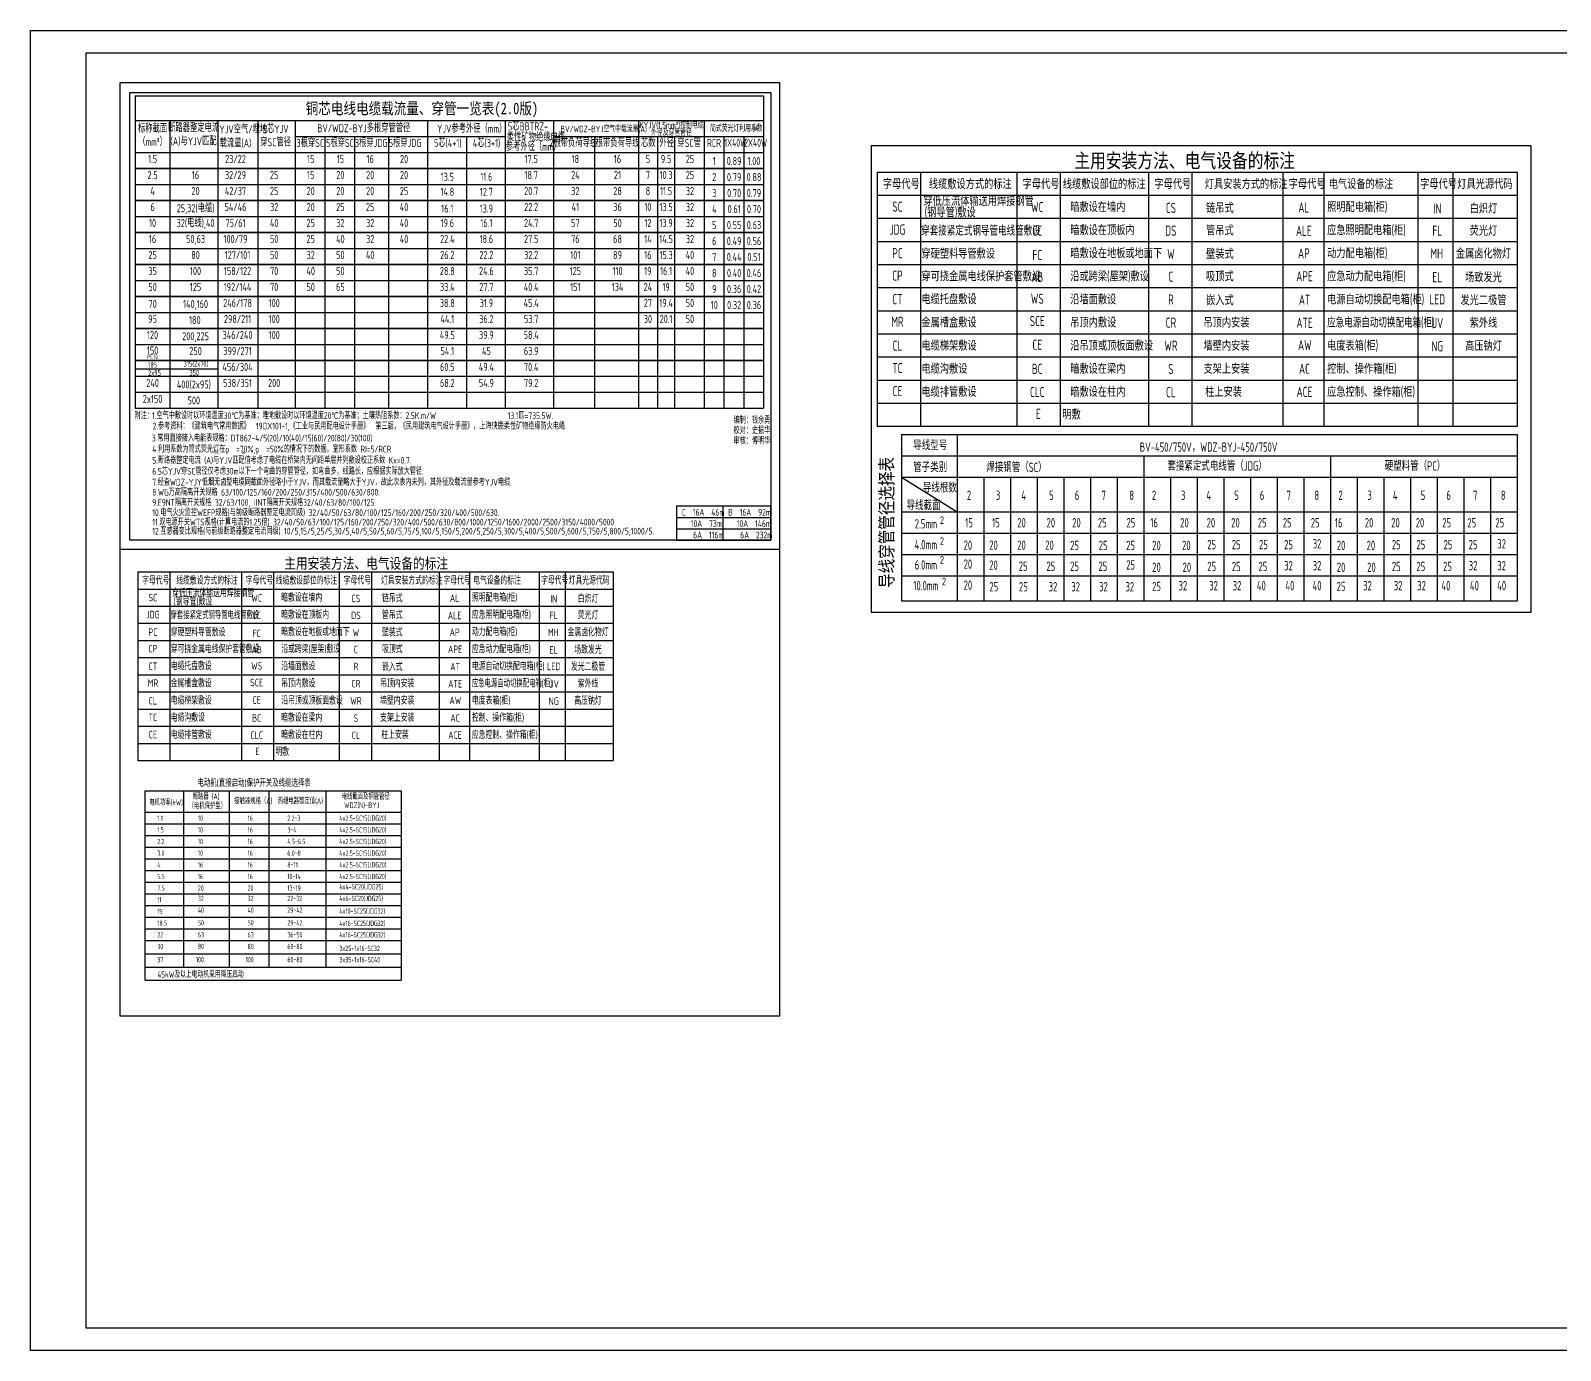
# Model space of a CAD drawing. Header units: millimetres. Extents: x -84100 to 597295, y 0 to 572785.
# Drawn here: x 323973 to 392801, y 157319 to 216719 of the extents above; entities that cross this region are included whole.
import ezdxf
from ezdxf.enums import TextEntityAlignment as Align

# ---------------------------------------------------------------- set-up
doc = ezdxf.new("R2010")
doc.units = ezdxf.units.MM
doc.header["$LTSCALE"] = 1000
doc.layers.add('1', color=7, linetype='Continuous', plot=False)
doc.layers.add('D-定位', color=4, linetype='Continuous', plot=False)
for name, color, linetype in [('DIM-照明', 3, 'Continuous'), ('E_EL_TEXT', 4, 'Continuous'), ('FAS_报警布线_E', 1, 'Continuous'), ('SYS_框图及表格_E', 7, 'Continuous'), ('SYS_说明_E', 7, 'Continuous'), ('TEXT_通用文字_A', 7, 'Continuous')]:
    doc.layers.add(name, color=color, linetype=linetype)
doc.styles.add('ICDA-STYLE1', font='TSSDENG.shx', dxfattribs={"width": 0.7, "bigfont": 'TSSDCHN.shx'})
doc.styles.add('ICDA-STYLE2', font='simhei.ttf', dxfattribs={"width": 0.8})

# ---------------------------------------------------------------- blocks, each defined once
blk = doc.blocks.new('sdrgtfhsdrfghe')
at = {"layer": 'D-定位'}
for points in [[(0, 0), (84100, 0), (84100, -59400), (0, -59400)], [(75100, -58400), (2500, -58400), (2500, -1000), (75100, -1000)]]:
    blk.add_lwpolyline(points, close=True, dxfattribs=at)
blk = doc.blocks.new('DFGHDTYJRTYK')
at = {"layer": 'E_EL_TEXT', "color": 7}
for p, q in [((0, -8519), (0, 0)), ((1729, 0), (1729, -7925)), ((3785, 0), (3785, -7925)), ((5574, 0), (5574, -7925)), ((8131, 0), (8131, -7925)), ((11516, 0), (11516, -8519)), ((0, -1484), (11516, -1484)), ((0, -2009), (11516, -2009)), ((0, -2534), (11516, -2534)), ((0, -3059), (11516, -3059)), ((0, -3585), (11516, -3585)), ((0, -4110), (11516, -4110)), ((0, -4635), (11516, -4635)), ((0, -5160), (11516, -5160)), ((0, -5685), (11516, -5685)), ((0, -6210), (11516, -6210)), ((0, -6735), (11516, -6735)), ((0, -7330), (11516, -7330)), ((0, -7925), (11516, -7925)), ((0, -8519), (11516, -8519))]:
    blk.add_line(p, q, dxfattribs=at)
at = {"layer": 'SYS_说明_E', "color": 0}
for p, q in [((0, 0), (11516, 0)), ((0, -959), (11516, -959))]:
    blk.add_line(p, q, dxfattribs=at)
at = {"layer": 'DIM-照明', "style": 'ICDA-STYLE1', "width": 0.7}
blk.add_text('电动机(直接启动)保护开关及线缆选择表', height=316.8, dxfattribs=at).set_placement((2360, 196))
at = {"layer": 'SYS_说明_E', "color": 0, "style": 'ICDA-STYLE1', "width": 0.7}
for s, height, p in [('电机功率(kW)', 264, (190, -645)), (' （电机保护型）', 264, (1825, -803)), ('断路器 (A)', 264, (2140, -382)), ('接触器规格（A)', 264, (4013, -583)), ('热继电器整定值(A)', 264, (5972, -581)), (' 电线截面及钢管管径', 264, (8708, -382)), ('WDZ(N)-BYJ', 264, (8961, -773)), ('1.1', 237.6, (550, -1341)), ('10', 237.6, (2377, -1341)), ('16', 237.6, (4614, -1341)), ('2.2~3 ', 237.6, (6403, -1341)), ('4x2.5-SC15(JDG20)', 237.6, (8743, -1341)), ('1.5', 237.6, (550, -1866)), ('10', 237.6, (2377, -1866)), ('16', 237.6, (4614, -1866)), ('3~4', 237.6, (6403, -1866)), ('4x2.5-SC15(JDG20)', 237.6, (8743, -1866)), ('2.2 ', 237.6, (550, -2391)), ('3.0', 237.6, (550, -2916)), ('10', 237.6, (2377, -2391)), ('10', 237.6, (2377, -2916)), ('16', 237.6, (4614, -2391)), ('16', 237.6, (4614, -2916)), ('4.5~6.5', 237.6, (6403, -2391)), ('6.0~8', 237.6, (6403, -2916)), ('4x2.5-SC15(JDG20)', 237.6, (8743, -2391)), ('4x2.5-SC15(JDG20)', 237.6, (8743, -2916)), ('4', 238, (550, -3441)), ('16', 237.6, (2377, -3441)), ('16', 237.6, (4614, -3441)), ('8~11', 237.6, (6403, -3441)), ('4x2.5-SC15(JDG20)', 237.6, (8743, -3441)), ('5.5', 237.6, (550, -3967)), ('16', 237.6, (2377, -3967)), ('16', 237.6, (4614, -3967)), ('10~14', 237.6, (6403, -3967)), ('4x2.5-SC15(JDG20)', 237.6, (8743, -3967)), ('11', 237.6, (550, -5017)), ('7.5', 237.6, (550, -4492)), ('20', 237.6, (2377, -4488)), ('32', 237.6, (2377, -4955)), ('20', 237.6, (4614, -4488)), ('32', 237.6, (4614, -4955)), ('13~19', 237.6, (6403, -4488)), ('22~32', 237.6, (6403, -4955)), ('4x4-SC20(JDG25)', 237.6, (8743, -4430)), ('4x6-SC20(JDG25)', 237.6, (8743, -4955)), ('15', 237.6, (550, -5542)), ('40', 237.6, (2377, -5480)), ('40', 237.6, (4614, -5480)), ('29~42', 237.6, (6403, -5480)), ('4x10-SC25(JDG32)', 237.6, (8743, -5526)), ('18.5', 237.6, (550, -6067)), ('50', 237.6, (2377, -6052)), ('50', 237.6, (4614, -6052)), ('29~42', 237.6, (6403, -6052)), ('4x16-SC25(JDG32)', 237.6, (8743, -6074)), ('22', 237.6, (550, -6592)), ('30', 237.6, (550, -7118)), ('63', 237.6, (2377, -6590)), ('80', 237.6, (2377, -7115)), ('63', 237.6, (4614, -6590)), ('80', 237.6, (4614, -7115)), ('36~50', 237.6, (6403, -6590)), ('60~80', 237.6, (6403, -7115)), ('4x16-SC25(JDG32)', 237.6, (8743, -6590)), ('37', 237.6, (550, -7712)), ('100', 237.6, (2292, -7710)), ('100', 237.6, (4530, -7710)), ('60~80', 237.6, (6403, -7710)), ('3x25+1x16-SC32 ', 237.6, (8743, -7201)), ('3x35+1x16-SC40', 237.6, (8743, -7710)), ('45kW及以上电动机采用降压启动', 285.12, (558, -8398))]:
    blk.add_text(s, height=height, dxfattribs=at).set_placement(p)

msp = doc.modelspace()

# ---------------------------------------------------------------- linework, layer by layer
for p, q in [((328675.5, 213778.3), (356948.2, 213778.3)), ((328675.5, 213778.3), (328675.5, 199718.4)), ((356948.2, 213778.3), (356948.2, 199718.4)), ((330235.2, 212678.4), (330235.2, 211238.4)), ((332399.6, 212678.4), (332399.6, 199718.4)), ((334196.7, 212678.4), (334196.7, 211238.4)), ((334196.7, 212678.4), (334196.7, 199718.4)), ((335881.3, 212678.4), (335881.3, 199718.4)), ((341825.9, 212678.4), (341825.9, 211238.4)), ((345318.2, 212678.4), (345318.2, 199718.4)), ((347492.9, 212678.4), (347492.9, 199718.4)), ((351330.5, 212678.4), (351330.5, 199718.4)), ((354270.9, 212678.4), (354270.9, 211238.4)), ((354270.9, 212678.4), (354270.9, 211238.4)), ((335881.3, 211958.4), (345318.2, 211958.4)), ((337216.9, 211958.4), (337216.9, 199718.4)), ((338545.8, 211958.4), (338545.8, 199718.4)), ((340070.4, 211958.4), (340070.4, 199718.4)), ((343588.4, 211958.4), (343588.4, 199718.4)), ((347492.9, 211958.4), (356948.2, 211958.4)), ((349343, 211958.4), (349343, 199718.4)), ((352181.9, 211958.4), (352181.9, 199718.4)), ((352949.1, 211958.4), (352949.1, 199718.4)), ((355163.3, 211958.4), (355163.3, 199718.4)), ((356055.8, 211958.4), (356055.8, 199718.4)), ((330235.2, 211238.4), (330235.2, 199718.4)), ((341825.9, 211238.4), (341825.9, 199718.4)), ((354270.9, 211238.4), (354270.9, 199718.4)), ((328675.5, 210518.4), (356948.2, 210518.4)), ((328675.5, 209078.4), (354270.9, 209078.4)), ((334196.7, 209078.4), (334669.5, 209078.4)), ((354270.9, 209078.4), (356948.2, 209078.4)), ((328675.5, 207638.4), (356948.2, 207638.4)), ((334196.7, 207638.4), (334669.5, 207638.4)), ((328675.5, 206198.4), (356948.2, 206198.4)), ((328675.5, 204758.4), (356948.2, 204758.4)), ((328675.5, 203318.4), (356948.2, 203318.4)), ((328675.5, 201878.4), (354270.9, 201878.4)), ((354270.9, 201878.4), (356948.2, 201878.4)), ((328675.5, 200438.4), (356948.2, 200438.4)), ((334196.7, 200438.4), (334669.5, 200438.4))]:
    msp.add_line(p, q)
at = {"color": 8}
for p, q in [((328675.5, 212678.4), (356948.2, 212678.4)), ((328675.5, 211238.4), (356948.2, 211238.4)), ((328675.5, 209798.4), (356948.2, 209798.4)), ((328675.5, 208358.4), (356948.2, 208358.4)), ((328675.5, 206918.4), (356948.2, 206918.4)), ((328675.5, 205478.4), (356948.2, 205478.4)), ((328675.5, 204038.4), (356948.2, 204038.4)), ((328675.5, 202598.4), (356948.2, 202598.4)), ((328675.5, 201499.8), (332399.6, 201499.8)), ((328675.5, 201158.4), (356948.2, 201158.4)), ((328675.5, 199718.4), (356948.2, 199718.4))]:
    msp.add_line(p, q, dxfattribs=at)
at = {"color": 4}
msp.add_lwpolyline([(328436.9, 213927.6), (357279.5, 213927.6), (357279.5, 193778.7), (328436.9, 193778.7)], close=True, dxfattribs=at)
at = {"layer": '1'}
msp.add_line((327987, 214370.9), (327987, 172370.9), dxfattribs=at)
for points in [[(357687, 214370.9), (327987, 214370.9)], [(327987, 172370.9), (357687, 172370.9), (357687, 214370.9)], [(357687, 193370.9), (327987, 193370.9)]]:
    msp.add_lwpolyline(points, dxfattribs=at)
msp.add_lwpolyline([(361791.8, 190539.3), (391491.8, 190539.3), (391491.8, 211539.3), (361791.8, 211539.3)], close=True, dxfattribs=at)
at = {"layer": 'FAS_报警布线_E', "color": 4, "const_width": 60}
for points in [[(328675.5, 210518.4), (356948.2, 210518.4)], [(328675.5, 209078.4), (356948.2, 209078.4)], [(328675.5, 207638.4), (356948.2, 207638.4)], [(328675.5, 206198.4), (356948.2, 206198.4)], [(328675.5, 204758.4), (356948.2, 204758.4)], [(328675.5, 203318.4), (356948.2, 203318.4)], [(328675.5, 201878.4), (356948.2, 201878.4)], [(328675.5, 200438.4), (356948.2, 200438.4)]]:
    msp.add_lwpolyline(points, dxfattribs=at)
at = {"layer": 'SYS_框图及表格_E'}
for p, q in [((362055, 210353.3), (362055, 198913.3)), ((364005, 210353.3), (364005, 198913.3)), ((368339.5, 210353.3), (368339.5, 198913.3)), ((370289.5, 210353.3), (370289.5, 198913.3)), ((374266.9, 210353.3), (374266.9, 198913.3)), ((376216.9, 210353.3), (376216.9, 198913.3)), ((380313.3, 210353.3), (380313.3, 198913.3)), ((382153.2, 210353.3), (382153.2, 198913.3)), ((386385.4, 210353.3), (386385.4, 198913.3)), ((387962.9, 210353.3), (387962.9, 198913.3)), ((390857.1, 210353.3), (390857.1, 198913.3)), ((362055, 198913.3), (390857.1, 198913.3)), ((328793.5, 192359.1), (328793.5, 183864.9)), ((330241.4, 192359.1), (330241.4, 183864.9)), ((333459.8, 192359.1), (333459.8, 183864.9)), ((334907.7, 192359.1), (334907.7, 183864.9)), ((337860.9, 192359.1), (337860.9, 183864.9)), ((339308.8, 192359.1), (339308.8, 183864.9)), ((342350.3, 192359.1), (342350.3, 183864.9)), ((343716.4, 192359.1), (343716.4, 183864.9)), ((346858.8, 192359.1), (346858.8, 183864.9)), ((348030.1, 192359.1), (348030.1, 183864.9)), ((350179.1, 192359.1), (350179.1, 183864.9)), ((328793.5, 183864.9), (350179.1, 183864.9))]:
    msp.add_line(p, q, dxfattribs=at)
at = {"layer": 'SYS_框图及表格_E', "color": 4}
for p, q in [((362055, 210353.3), (390857.1, 210353.3)), ((362055, 209313.3), (390857.1, 209313.3)), ((362055, 208273.3), (390857.1, 208273.3)), ((362055, 207233.3), (390857.1, 207233.3)), ((362055, 206193.3), (390857.1, 206193.3)), ((362055, 205153.3), (390857.1, 205153.3)), ((362055, 204113.3), (390857.1, 204113.3)), ((362055, 203073.3), (390857.1, 203073.3)), ((362055, 202033.3), (390857.1, 202033.3)), ((362055, 200993.3), (390857.1, 200993.3)), ((362055, 199953.3), (390857.1, 199953.3)), ((328793.5, 192359.1), (350179.1, 192359.1)), ((328793.5, 191586.9), (350179.1, 191586.9)), ((328793.5, 190814.7), (350179.1, 190814.7)), ((328793.5, 190042.5), (350179.1, 190042.5)), ((328793.5, 189270.3), (350179.1, 189270.3)), ((328793.5, 188498.1), (350179.1, 188498.1)), ((328793.5, 187725.9), (350179.1, 187725.9)), ((328793.5, 186953.7), (350179.1, 186953.7)), ((328793.5, 186181.5), (350179.1, 186181.5)), ((328793.5, 185409.3), (350179.1, 185409.3)), ((328793.5, 184637.1), (350179.1, 184637.1))]:
    msp.add_line(p, q, dxfattribs=at)
at = {"layer": 'SYS_框图及表格_E'}
for points, const_width in [([(362055, 210353.3), (362055, 198913.3), (390857.1, 198913.3), (390857.1, 210353.3)], 39), ([(328793.5, 192359.1), (328793.5, 183864.9), (350179.1, 183864.9), (350179.1, 192359.1)], 29)]:
    msp.add_lwpolyline(points, close=True, dxfattribs=dict(at, const_width=const_width))
for points, const_width in [([(362055, 209313.3), (390857.1, 209313.3)], 39), ([(328793.5, 191586.9), (350179.1, 191586.9)], 29)]:
    msp.add_lwpolyline(points, dxfattribs=dict(at, const_width=const_width))
msp.add_lwpolyline([(357279.5, 195314.4), (353028.1, 195314.4), (353028.1, 193778.7), (357279.5, 193778.7)], close=True, dxfattribs=at)
for points in [[(353028.1, 194802.5), (357279.5, 194802.5)], [(355124.2, 195314.4), (355124.2, 193778.7)], [(353028.1, 194290.6), (357279.5, 194290.6)]]:
    msp.add_lwpolyline(points, dxfattribs=at)
at = {"layer": 'SYS_说明_E'}
for p, q in [((363148.8, 198542.4), (363148.8, 191059.7)), ((363148.8, 198542.4), (390856.5, 198542.4)), ((365656.5, 198542.4), (365656.5, 191059.7)), ((390856.5, 198542.4), (390856.5, 191059.7)), ((363148.8, 197582.4), (390856.5, 197582.4)), ((374056.5, 197582.4), (374056.5, 191059.7)), ((382456.5, 197582.4), (382456.5, 191059.7)), ((363148.8, 196622.4), (365656.5, 195062.4)), ((363148.8, 196622.4), (390856.5, 196622.4)), ((366856.5, 196622.4), (366856.5, 191059.7)), ((368056.5, 196622.4), (368056.5, 191059.7)), ((369256.5, 196622.4), (369256.5, 191059.7)), ((370456.5, 196622.4), (370456.5, 191059.7)), ((371656.5, 196622.4), (371656.5, 191059.7)), ((372856.5, 196622.4), (372856.5, 191059.7)), ((375256.5, 196622.4), (375256.5, 191059.7)), ((376456.5, 196622.4), (376456.5, 191059.7)), ((377656.5, 196622.4), (377656.5, 191059.7)), ((378856.5, 196622.4), (378856.5, 191059.7)), ((380056.5, 196622.4), (380056.5, 191059.7)), ((381256.5, 196622.4), (381256.5, 191059.7)), ((383656.5, 196622.4), (383656.5, 191059.7)), ((384856.5, 196622.4), (384856.5, 191059.7)), ((386056.5, 196622.4), (386056.5, 191059.7)), ((387256.5, 196622.4), (387256.5, 191059.7)), ((388456.5, 196622.4), (388456.5, 191059.7)), ((389656.5, 196622.4), (389656.5, 191059.7)), ((363148.8, 195062.4), (390856.5, 195062.4)), ((363148.8, 194102.4), (390856.5, 194102.4)), ((363148.8, 193142.4), (390856.5, 193142.4)), ((363148.8, 192182.4), (390856.5, 192182.4)), ((363148.8, 191059.7), (390856.5, 191059.7))]:
    msp.add_line(p, q, dxfattribs=at)

# ---------------------------------------------------------------- block references
at = {"layer": 'D-定位'}
msp.add_blockref('sdrgtfhsdrfghe', (323973, 216719), dxfattribs=at)
at = {"layer": 'E_EL_TEXT'}
msp.add_blockref('DFGHDTYJRTYK', (329122.4, 182496.9), dxfattribs=at)

# ---------------------------------------------------------------- texts
for s, height, style, width, p in [('铜芯电线电缆载流量、穿管一览表(2.0版)', 518.4, 'ICDA-STYLE2', 0.8, (336351.4, 212956.7)), ('YJV空气/埋地', 360, 'ICDA-STYLE1', 0.7, (332465.9, 212092.6)), ('BV/WDZ-BYJ多根穿管管径', 360, 'ICDA-STYLE1', 0.7, (336874.7, 212146.1)), ('柔性矿物绝缘电缆', 360, 'ICDA-STYLE1', 0.7, (345400.8, 211736.7)), ('5芯BBTRZ-', 360, 'ICDA-STYLE1', 0.7, (345447.8, 212228.6)), ('BV/WDZ-BYJ空气中载流量(A)', 288, 'ICDA-STYLE1', 0.7, (347816.7, 212146.1)), ('简式荧光灯利用系数', 288, 'ICDA-STYLE1', 0.7, (354543.2, 212172.4)), ('μ', 288, 'ICDA-STYLE1', 0.7, (356483.3, 212245.4)), ('参考外径（mm）', 360, 'ICDA-STYLE1', 0.7, (345350.3, 211310.7)), ('1X40W', 360, 'ICDA-STYLE1', 0.6, (355185, 211489.2)), ('2X40W', 360, 'ICDA-STYLE1', 0.6, (356077.4, 211489.2)), ('315(2x70)', 252, 'ICDA-STYLE1', 0.7, (330855.2, 201596.5)), ('2x95', 252, 'ICDA-STYLE1', 0.7, (329260.6, 201191.3)), ('350', 252, 'ICDA-STYLE1', 0.7, (331120.2, 201191.3)), ('附注：', 302.4, 'ICDA-STYLE1', 0.7, (328651, 199229.4)), ('1.空气中敷设时以环境温度30℃为基准；埋地敷设时以环境温度20℃为基准；土壤热阻系数：2.5K.m/W', 302.4, 'ICDA-STYLE1', 0.7, (329439.8, 199241.7)), ('2.参考资料：《建筑电气常用数据》\u300019DX101-1,《工业与民用配电设计手册》\u3000第三版，《民用建筑电气设计手册》，上海快鹿柔性矿物绝缘防火电缆', 302.4, 'ICDA-STYLE1', 0.7, (329467.7, 198769.2)), ('13.1匹=735.5W.', 302.4, 'ICDA-STYLE1', 0.7, (345438.1, 199241.7)), ('编制：钱余勇', 302.4, 'ICDA-STYLE1', 0.7, (355600.8, 199033.5)), ('3.常用直接接入电能表规格：DT862-4/5(20)/10(40)/15(60)/20(80)/30(100)', 302.4, 'ICDA-STYLE1', 0.7, (329430.7, 198226.7)), ('校对：史振华', 302.4, 'ICDA-STYLE1', 0.7, (355600.8, 198567.1)), ('审核：傅明华', 302.4, 'ICDA-STYLE1', 0.7, (355600.8, 198100.8)), ('4.利用系数为简式荧光灯在ρ  =70%%%,ρ  =50%%%的情况下的数据。室形系数 RI=5/RCR', 302.4, 'ICDA-STYLE1', 0.7, (329447.7, 197730.9)), ('5.断路器整定电流 (A)与YJV匹配值考虑了电缆在桥架内无间距单层并列敷设校正系数 Kx=0.7.', 302.4, 'ICDA-STYLE1', 0.7, (329447.7, 197228.5)), ('6.5芯YJV穿SC管径仅考虑30m以下一个弯曲的穿管管径，如弯曲多，线路长，应根据实际放大管径.', 302.4, 'ICDA-STYLE1', 0.7, (329447.7, 196735.7)), ('7.经查WDZ-YJY低烟无卤型电缆同截面外径略小于YJV，而其载流量略大于YJV，故此次表内未列，其外径及载流量参考YJV电缆.', 302.4, 'ICDA-STYLE1', 0.7, (329447.7, 196242.9)), ('9.E9NT隔离开关规格 32/63/100, ilNT隔离开关规格32/40/63/80/100/125.', 302.4, 'ICDA-STYLE1', 0.7, (329447.7, 195330)), ('8.WG万高隔离开关规格 63/100/125/160/200/250/315/400/500/630/800.', 302.4, 'ICDA-STYLE1', 0.7, (329447.7, 195791.2)), ('10.电气火灾监控WEFP规格(与前级断路器整定电流同级) 32/40/50/63/80/100/125/160/200/250/320/400/500/630.', 302.4, 'ICDA-STYLE1', 0.7, (329447.7, 194873.5)), ('C  16A  46m', 302.4, 'ICDA-STYLE1', 0.7, (353278.9, 194890.2)), ('B  16A  92m', 302.4, 'ICDA-STYLE1', 0.7, (355353.5, 194890.2)), ('11.双电源开关WTS规格(计算电流的1.25倍) 32/40/50/63/100/125/160/200/250/320/400/500/630/800/1000/1250/1600/2000/2500/3150/4000/5000.', 302.4, 'ICDA-STYLE1', 0.7, (329447.7, 194445.7)), ('12.互感器变比规格(与前级断路器整定电流同级) 10/5,15/5,25/5,30/5,40/5,50/5,60/5,75/5,100/5,150/5,200/5,250/5,300/5,400/5,500/5,600/5,750/5,800/5,1000/5.', 302.4, 'ICDA-STYLE1', 0.7, (329447.7, 194039.6)), ('10A  73m', 302.4, 'ICDA-STYLE1', 0.7, (353677.1, 194378.3)), ('6A  116m', 302.4, 'ICDA-STYLE1', 0.7, (353784.8, 193866.4)), ('10A  146m', 302.4, 'ICDA-STYLE1', 0.7, (355745.9, 194378.3)), ('6A  232m', 302.4, 'ICDA-STYLE1', 0.7, (355899.9, 193866.4))]:
    msp.add_text(s, height=height, dxfattribs=dict(style=style, width=width)).set_placement(p)
at = {"attachment_point": 2, "style": 'ICDA-STYLE1'}
for s, insert, char_height, width in [('\\pi-10.8,l10.8,t10.8;标称截面\\P（mm{\\fISOCPEUR|b0|i0|c0|p34;²}）', (329461.8, 212490.3), 360, 4760), ('断路器整定电流\\P(A)与YJV匹配', (331309.1, 212521.1), 360, 3311.656), ('5芯YJV\\P穿SC管径', (334997.6, 212472.7), 360, 4437.735), ('\\pi-0.54,l0.54,t0.54;YJV参考外径（mm）', (343820.7, 212485.7), 360, 5041.041), ('KYJV(1.5mm{\\fISOCPEUR|b0|i0|c0|p34;²})控制电缆', (352807.2, 212608.7), 288, 8999.961), ('外径及穿管管径', (352807.2, 212279.2), 288, 8999.961), ('载流量(A)', (333191.8, 211833.9), 360, 4760), ('3根穿SC', (336558.6, 211841.4), 360, 3185.11), ('5根穿SC', (337894.2, 211841.4), 360, 3185.11), ('3根穿JDG', (339297.2, 211841.4), 360, 3185.11), ('5根穿JDG', (340821.7, 211841.4), 360, 3185.11), ('5芯(4+1)', (342741.7, 211841.4), 360, 3521.37), ('4芯(3+1)', (344486.3, 211841.4), 360, 5228.612), ('2根带负荷导线', (348389.7, 211841.4), 360, 3185.11), ('3根带负荷导线', (350287.9, 211841.4), 360, 3185.11), ('芯数', (351763, 211841.4), 360, 3185.11), ('外径', (352592.4, 211841.4), 360, 3185.11), ('穿SC管', (353602.8, 211841.4), 360, 3185.11), ('RCR', (354720.9, 211841.4), 360, 3185.11), ('1.5', (329461.8, 211118.4), 360, 4760), ('23/22', (333191.8, 211118.4), 360, 4760), ('15', (336575, 211118.4), 360, 4760), ('15', (337910.6, 211118.4), 360, 4760), ('16', (339251.8, 211118.4), 360, 4760), ('20', (340776.4, 211118.4), 360, 4760), ('17.5', (346494.8, 211118.4), 360, 5096.26), ('18', (348482.3, 211118.4), 360, 4760), ('16', (350380.5, 211118.4), 360, 4760), ('5', (351747.4, 211118.4), 360, 4760), ('9.5', (352564.2, 211118.4), 360, 4760), ('25', (353637.9, 211118.4), 360, 4760), ('1', (354733.8, 211026.7), 360, 4760), ('0.89', (355626.3, 211026.7), 360, 4760), ('1.00', (356518.7, 211026.7), 360, 4760), ('2.5', (329461.8, 210398.4), 360, 4760), ('16', (331394.8, 210398.4), 360, 4760), ('32/29', (333191.8, 210398.4), 360, 4760), ('25', (334932.5, 210398.4), 360, 4760), ('15', (336575, 210398.4), 360, 4760), ('20', (337910.6, 210398.4), 360, 4760), ('20', (339251.8, 210398.4), 360, 4760), ('20', (340776.4, 210398.4), 360, 4760), ('13.5', (342721.2, 210317.9), 360, 5096.26), ('11.6', (344478.6, 210317.9), 360, 4760), ('18.7', (346494.8, 210398.4), 360, 5096.26), ('24', (348482.3, 210398.4), 360, 4760), ('21', (350380.5, 210398.4), 360, 4760), ('7', (351747.4, 210398.4), 360, 4760), ('10.3', (352564.2, 210398.4), 360, 4760), ('25', (353637.9, 210398.4), 360, 4760), ('2', (354733.8, 210306.7), 360, 4760), ('0.79', (355626.3, 210306.7), 360, 4760), ('0.88', (356518.7, 210306.7), 360, 4760), ('4', (329461.8, 209678.4), 360, 4760), ('20', (331394.8, 209678.4), 360, 4760), ('42/37', (333191.8, 209678.4), 360, 4760), ('25', (334932.5, 209678.4), 360, 4760), ('20', (336575, 209678.4), 360, 4760), ('20', (337910.6, 209678.4), 360, 4760), ('20', (339251.8, 209678.4), 360, 4760), ('25', (340776.4, 209678.4), 360, 4760), ('14.8', (342721.2, 209644), 360, 5096.26), ('12.7', (344478.6, 209644), 360, 4760), ('20.7', (346494.8, 209678.4), 360, 5096.26), ('32', (348482.3, 209678.4), 360, 4760), ('28', (350380.5, 209678.4), 360, 4760), ('8', (351747.4, 209678.4), 360, 4760), ('11.5', (352564.2, 209678.4), 360, 4760), ('32', (353637.9, 209678.4), 360, 4760), ('3', (354733.8, 209586.7), 360, 4760), ('0.70', (355626.3, 209586.7), 360, 4760), ('0.79', (356518.7, 209586.7), 360, 4760), ('6', (329461.8, 208958.4), 360, 4760), ('25,32(电缆)', (331394.8, 208905), 360, 4760), ('54/46', (333191.8, 208958.4), 360, 4760), ('32', (334932.5, 208958.4), 360, 4760), ('20', (336575, 208958.4), 360, 4760), ('25', (337910.6, 208958.4), 360, 4760), ('25', (339251.8, 208958.4), 360, 4760), ('40', (340776.4, 208958.4), 360, 4760), ('16.1', (342721.2, 208889.6), 360, 5096.26), ('13.9', (344478.6, 208889.6), 360, 4760), ('22.2', (346494.8, 208958.4), 360, 5096.26), ('41', (348482.3, 208958.4), 360, 4760), ('36', (350380.5, 208958.4), 360, 4760), ('10', (351747.4, 208958.4), 360, 4760), ('13.5', (352564.2, 208958.4), 360, 4760), ('32', (353637.9, 208958.4), 360, 4760), ('4', (354733.8, 208866.7), 360, 4760), ('0.61', (355626.3, 208866.7), 360, 4760), ('0.70', (356518.7, 208866.7), 360, 4760), ('10', (329461.8, 208238.4), 360, 4760), ('32(电线),40', (331394.8, 208238.4), 360, 4760), ('75/61', (333191.8, 208238.4), 360, 4760), ('40', (334932.5, 208238.4), 360, 4760), ('25', (336575, 208238.4), 360, 4760), ('32', (337910.6, 208238.4), 360, 4760), ('32', (339251.8, 208238.4), 360, 4760), ('40', (340776.4, 208238.4), 360, 4760), ('19.6', (342721.2, 208238.4), 360, 5096.26), ('16.1', (344478.6, 208238.4), 360, 4760), ('24.7', (346494.8, 208238.4), 360, 5096.26), ('57', (348482.3, 208238.4), 360, 4760), ('50', (350380.5, 208238.4), 360, 4760), ('12', (351747.4, 208238.4), 360, 4760), ('13.9', (352564.2, 208238.4), 360, 4760), ('32', (353637.9, 208238.4), 360, 4760), ('5', (354733.8, 208146.7), 360, 4760), ('0.55', (355626.3, 208146.7), 360, 4760), ('0.63', (356518.7, 208146.7), 360, 4760), ('16', (329461.8, 207518.4), 360, 4760), ('50,63', (331394.8, 207518.4), 360, 4760), ('100/79', (333191.8, 207518.4), 360, 4760), ('50', (334932.5, 207518.4), 360, 4760), ('25', (336575, 207518.4), 360, 4760), ('40', (337910.6, 207518.4), 360, 4760), ('32', (339251.8, 207518.4), 360, 4760), ('40', (340776.4, 207518.4), 360, 4760), ('22.4', (342721.2, 207518.4), 360, 5096.26), ('18.6', (344478.6, 207518.4), 360, 4760), ('27.5', (346494.8, 207518.4), 360, 5096.26), ('76', (348482.3, 207518.4), 360, 4760), ('68', (350380.5, 207518.4), 360, 4760), ('14', (351747.4, 207518.4), 360, 4760), ('14.5', (352564.2, 207518.4), 360, 4760), ('32', (353637.9, 207518.4), 360, 4760), ('6', (354733.8, 207426.7), 360, 4760), ('0.49', (355626.3, 207426.7), 360, 4760), ('0.56', (356518.7, 207426.7), 360, 4760), ('25', (329461.8, 206798.4), 360, 4760), ('80', (331394.8, 206798.4), 360, 4760), ('127/101', (333283.9, 206798.4), 360, 4760), ('50', (334932.5, 206798.4), 360, 4760), ('32', (336575, 206798.4), 360, 4760), ('50', (337910.6, 206798.4), 360, 4760), ('40', (339251.8, 206798.4), 360, 4760), ('26.2', (342721.2, 206798.4), 360, 5096.26), ('22.2', (344478.6, 206798.4), 360, 4760), ('32.2', (346494.8, 206798.4), 360, 5096.26), ('101', (348482.3, 206798.4), 360, 4760), ('89', (350380.5, 206798.4), 360, 4760), ('16', (351747.4, 206798.4), 360, 4760), ('15.3', (352564.2, 206798.4), 360, 4760), ('40', (353637.9, 206798.4), 360, 4760), ('7', (354733.8, 206706.7), 360, 4760), ('0.44', (355626.3, 206706.7), 360, 4760), ('0.51', (356518.7, 206706.7), 360, 4760), ('35', (329461.8, 206078.4), 360, 4760), ('100', (331394.8, 206078.4), 360, 4760), ('158/122', (333283.9, 206078.4), 360, 4760), ('70', (334932.5, 206078.4), 360, 4760), ('40', (336575, 206078.4), 360, 4760), ('50', (337910.6, 206078.4), 360, 4760), ('28.8', (342721.2, 206078.4), 360, 5096.26), ('24.6', (344478.6, 206078.4), 360, 4760), ('35.7', (346494.8, 206078.4), 360, 5096.26), ('125', (348482.3, 206078.4), 360, 4760), ('110', (350380.5, 206078.4), 360, 4760), ('19', (351747.4, 206078.4), 360, 4760), ('16.1', (352564.2, 206078.4), 360, 4760), ('40', (353637.9, 206078.4), 360, 4760), ('8', (354733.8, 205986.7), 360, 4760), ('0.40', (355626.3, 205986.7), 360, 4760), ('0.46', (356518.7, 205986.7), 360, 4760), ('50', (329461.8, 205358.4), 360, 4760), ('125', (331394.8, 205358.4), 360, 4760), ('192/144', (333283.9, 205358.4), 360, 4760), ('70', (334932.5, 205358.4), 360, 4760), ('50', (336575, 205358.4), 360, 4760), ('65', (337910.6, 205358.4), 360, 4760), ('33.4', (342721.2, 205358.4), 360, 5096.26), ('27.7', (344478.6, 205358.4), 360, 4760), ('40.4', (346494.8, 205358.4), 360, 5096.26), ('151', (348482.3, 205358.4), 360, 4760), ('134', (350380.5, 205358.4), 360, 4760), ('24', (351747.4, 205358.4), 360, 4760), ('19', (352564.2, 205358.4), 360, 4760), ('50', (353637.9, 205358.4), 360, 4760), ('9', (354733.8, 205266.7), 360, 4760), ('0.36', (355626.3, 205266.7), 360, 4760), ('0.42', (356518.7, 205266.7), 360, 4760), ('70', (329461.8, 204598.4), 360, 4760), ('140,160', (331394.8, 204593.1), 360, 4760), ('246/178', (333283.9, 204638.4), 360, 4760), ('100', (334932.5, 204638.4), 360, 4760), ('38.8', (342721.2, 204638.4), 360, 5096.26), ('31.9', (344478.6, 204638.4), 360, 4760), ('45.4', (346494.8, 204638.4), 360, 5096.26), ('27', (351747.4, 204638.4), 360, 4760), ('19.4', (352564.2, 204638.4), 360, 4760), ('50', (353637.9, 204638.4), 360, 4760), ('10', (354733.8, 204546.7), 360, 4760), ('0.32', (355626.3, 204546.7), 360, 4760), ('0.36', (356518.7, 204546.7), 360, 4760), ('95', (329461.8, 203918.4), 360, 4760), ('180', (331362.6, 203867.7), 360, 4760), ('298/211', (333283.9, 203918.4), 360, 4760), ('100', (334932.5, 203918.4), 360, 4760), ('44.1', (342721.2, 203918.4), 360, 5096.26), ('36.2', (344478.6, 203918.4), 360, 4760), ('53.7', (346494.8, 203918.4), 360, 5096.26), ('30', (351747.4, 203918.4), 360, 4760), ('20.1', (352564.2, 203918.4), 360, 4760), ('50', (353637.9, 203918.4), 360, 4760), ('120', (329461.8, 203198.4), 360, 4760), ('200,225', (331394.8, 203144.2), 360, 4760), ('346/240', (333283.9, 203198.4), 360, 4760), ('100', (334932.5, 203198.4), 360, 4760), ('49.5', (342721.2, 203198.4), 360, 5096.26), ('39.9', (344478.6, 203198.4), 360, 4760), ('58.4', (346494.8, 203198.4), 360, 5096.26), ('150', (329461.8, 202505.2), 360, 4760), ('250', (331394.8, 202478.4), 360, 4760), ('399/271', (333283.9, 202478.4), 360, 4760), ('54.1', (342721.2, 202478.4), 360, 5096.26), ('45', (344478.6, 202478.4), 360, 4760), ('63.9', (346494.8, 202478.4), 360, 5096.26), ('PE70', (329461.8, 202139.6), 200, 4760), ('185', (329461.8, 201795.9), 252, 4760), ('456/304', (333283.9, 201758.4), 360, 4760), ('60.5', (342721.2, 201758.4), 360, 5096.26), ('49.4', (344478.6, 201758.4), 360, 4760), ('70.4', (346494.8, 201758.4), 360, 5096.26), ('240', (329461.8, 201038.4), 360, 4760), ('400(2x95)', (331318.7, 200971.9), 360, 1200), ('538/351', (333283.9, 201038.4), 360, 4760), ('200', (334932.5, 201038.4), 360, 4760), ('68.2', (342721.2, 201038.4), 360, 5096.26), ('54.9', (344478.6, 201038.4), 360, 4760), ('79.2', (346494.8, 201038.4), 360, 5096.26), ('2x150', (329461.8, 200318.4), 360, 4760), ('500', (331318.7, 200251.9), 360, 1200), ('cc', (332343.2, 197880.8), 201.6, 2665.6), ('w', (333546.1, 197862), 201.6, 2665.6)]:
    msp.add_mtext(s, dxfattribs=dict(at, insert=insert, char_height=char_height, width=width))
at = {"layer": 'SYS_说明_E', "style": 'ICDA-STYLE1'}
for s, height, width, p in [('字母代号', 455, 0.7, (362318.2, 209592.6)), ('线缆敷设方式的标注', 455, 0.7, (364388.4, 209588.7)), ('字母代号', 455, 0.7, (368602.7, 209592.6)), ('线缆敷设部位的标注', 455, 0.7, (370413.9, 209588.7)), ('字母代号', 455, 0.7, (374530.1, 209592.6)), ('灯具安装方式的标注', 455, 0.7, (376801.7, 209588.7)), ('字母代号', 455, 0.7, (380576.4, 209592.6)), ('电气设备的标注', 455, 0.7, (382378.2, 209588.7)), ('字母代号', 455, 0.7, (386489.3, 209592.6)), ('灯具光源代码', 455, 0.7, (388161.2, 209588.7)), ('穿低压流体输送用焊接钢管', 455, 0.7, (364141.5, 208828.5)), (' (钢导管)敷设', 455, 0.7, (364004.7, 208318.3)), ('暗敷设在墙内', 455, 0.7, (370748.5, 208555.2)), ('照明配电箱(柜)', 455, 0.7, (382305.2, 208555.2)), ('穿套接紧定式钢导管电线管敷设', 455, 0.65, (364040, 207492.2)), ('暗敷设在顶板内', 455, 0.7, (370748.5, 207515.2)), ('应急照明配电箱(柜)', 455, 0.7, (382305.2, 207515.2)), ('穿硬塑料导管敷设', 455, 0.7, (364052.5, 206455.6)), ('暗敷设在地板或地面下', 455, 0.7, (370748.5, 206475.2)), ('动力配电箱(柜)', 455, 0.7, (382305.2, 206475.2)), ('穿可挠金属电线保护套管敷设', 455, 0.7, (364052.5, 205437.5)), ('沿或跨梁(屋架)敷设', 455, 0.7, (370748.5, 205435.2)), ('应急动力配电箱(柜)', 455, 0.7, (382305.2, 205435.2)), ('电缆托盘敷设', 455, 0.7, (364052.5, 204406.2)), ('沿墙面敷设', 455, 0.7, (370748.5, 204395.2)), ('电源自动切换配电箱(柜)', 455, 0.7, (382305.2, 204395.2)), ('金属槽盒敷设', 455, 0.7, (364052.5, 203357.5)), ('吊顶内敷设', 455, 0.7, (370748.5, 203355.2)), ('应急电源自动切换配电箱(柜)', 455, 0.65, (382305.2, 203355.2)), ('电缆梯架敷设', 455, 0.7, (364052.5, 202317.5)), ('沿吊顶或顶板面敷设', 455, 0.7, (370748.5, 202315.2)), ('电度表箱(柜)', 455, 0.7, (382305.2, 202315.2)), ('电缆沟敷设', 455, 0.7, (364052.5, 201277.5)), ('暗敷设在梁内', 455, 0.7, (370748.5, 201275.2)), ('控制、操作箱(柜)', 455, 0.7, (382305.2, 201275.2)), ('电缆排管敷设', 455, 0.7, (364052.5, 200237.5)), ('暗敷设在柱内', 455, 0.7, (370748.5, 200235.2)), ('应急控制、操作箱(柜)', 455, 0.7, (382305.2, 200235.2)), ('明敷', 455, 0.7, (370390.2, 199214.1)), ('导线型号', 420, 0.7, (363684.1, 197837.9)), ('BV-450/750V，WDZ-BYJ-450/750V', 420, 0.7, (373878.3, 197765.9)), ('管子类别', 420, 0.7, (363684.1, 196853.9)), ('导线根数', 420, 0.7, (364116.1, 195929.9)), ('导线截面', 420, 0.7, (363384.1, 195137.9)), ('字母代号', 337.84, 0.7, (328988.9, 191794.3)), ('线缆敷设方式的标注', 337.84, 0.7, (330526.1, 191791.3)), ('字母代号', 337.84, 0.7, (333655.2, 191794.3)), ('线缆敷设部位的标注', 337.84, 0.7, (335000, 191791.3)), ('字母代号', 337.84, 0.7, (338056.3, 191794.3)), ('灯具安装方式的标注', 337.84, 0.7, (339742.9, 191791.3)), ('字母代号', 337.84, 0.7, (342545.7, 191794.3)), ('电气设备的标注', 337.84, 0.7, (343883.5, 191791.3)), ('字母代号', 337.84, 0.7, (346936, 191794.3)), ('灯具光源代码', 337.84, 0.7, (348177.4, 191791.3)), ('穿低压流体输送用焊接钢管', 337.837, 0.7, (330342.7, 191226.9)), ('暗敷设在墙内', 337.84, 0.7, (335248.4, 191024)), ('照明配电箱(柜)', 337.84, 0.7, (343829.3, 191024)), (' (钢导管)敷设', 337.84, 0.7, (330241.2, 190848.1)), ('穿套接紧定式钢导管电线管敷设', 337.837, 0.65, (330267.4, 190234.7)), ('暗敷设在顶板内', 337.84, 0.7, (335248.4, 190251.8)), ('应急照明配电箱(柜)', 337.84, 0.7, (343829.3, 190251.8)), ('穿硬塑料导管敷设', 337.84, 0.7, (330276.7, 189465)), ('暗敷设在地板或地面下', 337.84, 0.7, (335248.4, 189479.6)), ('动力配电箱(柜)', 337.84, 0.7, (343829.3, 189479.6)), ('穿可挠金属电线保护套管敷设', 337.837, 0.7, (330276.7, 188709.1)), ('沿或跨梁(屋架)敷设', 337.84, 0.7, (335248.4, 188707.4)), ('应急动力配电箱(柜)', 337.84, 0.7, (343829.3, 188707.4)), ('电缆托盘敷设', 337.84, 0.7, (330276.7, 187943.4)), ('沿墙面敷设', 337.84, 0.7, (335248.4, 187935.2)), ('电源自动切换配电箱(柜)', 337.837, 0.7, (343829.3, 187935.2)), ('金属槽盒敷设', 337.84, 0.7, (330276.7, 187164.7)), ('吊顶内敷设', 337.84, 0.7, (335248.4, 187163)), ('应急电源自动切换配电箱(柜)', 337.837, 0.65, (343829.3, 187163)), ('电缆梯架敷设', 337.84, 0.7, (330276.7, 186392.5)), ('沿吊顶或顶板面敷设', 337.84, 0.7, (335248.4, 186390.8)), ('电度表箱(柜)', 337.84, 0.7, (343829.3, 186390.8)), ('电缆沟敷设', 337.84, 0.7, (330276.7, 185620.3)), ('暗敷设在梁内', 337.84, 0.7, (335248.4, 185618.6)), ('控制、操作箱(柜)', 337.84, 0.7, (343829.3, 185618.6)), ('电缆排管敷设', 337.84, 0.7, (330276.7, 184848.1)), ('暗敷设在柱内', 337.84, 0.7, (335248.4, 184846.4)), ('应急控制、操作箱(柜)', 337.837, 0.7, (343829.3, 184846.4)), ('明敷', 337.84, 0.7, (334982.4, 184088.2))]:
    msp.add_text(s, height=height, dxfattribs=dict(at, width=width)).set_placement(p)
at = {"layer": 'SYS_说明_E', "style": 'ICDA-STYLE1', "width": 0.7}
for s, height, p in [('SC', 455, (362974.1, 208566.9)), ('WC', 455, (369264.7, 208546.4)), ('CS', 455, (375277, 208512.9)), ('链吊式', 455, (377479.7, 208512.9)), ('AL', 455, (381258.3, 208530.7)), ('IN', 455, (387262.2, 208486.9)), ('白炽灯', 455, (389339.6, 208486.9)), ('JDG', 455, (362974.1, 207536.3)), ('CC', 455, (369264.7, 207485.9)), ('DS', 455, (375277, 207485.9)), ('管吊式', 455, (377479.7, 207498.9)), ('ALE', 455, (381258.3, 207480.9)), ('FL', 455, (387262.2, 207485.9)), ('荧光灯', 455, (389339.6, 207485.9)), ('PC', 455, (362974.1, 206471.9)), ('FC', 455, (369264.7, 206393.9)), ('W', 455, (375277, 206440.5)), ('壁装式', 455, (377479.7, 206445.9)), ('AP', 455, (381259.8, 206463.7)), ('MH', 455, (387235.8, 206458.9)), ('金属卤化物灯', 455, (389339.6, 206458.9)), ('CP', 455, (362974.1, 205464.9)), ('AB', 455, (369264.7, 205409)), ('C', 455, (375277, 205419.2)), ('吸顶式', 455, (377479.7, 205431.6)), ('APE', 455, (381287.5, 205435.1)), ('EL', 455, (387262.2, 205392.9)), ('场致发光', 455, (389339.6, 205392.9)), ('CT', 455, (362974.1, 204404.9)), ('WS', 455, (369264.7, 204421.8)), ('R', 455, (375277, 204388.7)), ('嵌入式', 455, (377479.7, 204358.6)), ('AT', 455, (381292.3, 204378.9)), ('LED', 455, (387262.2, 204393.4)), ('发光二极管', 455, (389339.6, 204363.5)), ('MR', 455, (362974.1, 203387.1)), ('SCE', 455, (369264.7, 203417.7)), ('CR', 455, (375277, 203348.7)), ('吊顶内安装', 455, (377778, 203352.2)), ('ATE', 455, (381292.3, 203338.9)), ('UV', 455, (387262.2, 203325.9)), ('紫外线', 455, (389339.6, 203344.8)), ('CL', 455, (362974.1, 202311.9)), ('CE', 455, (369264.7, 202351.7)), ('WR', 455, (375277, 202308.7)), ('墙壁内安装', 455, (377778, 202312.2)), ('AW', 455, (381302.1, 202337.9)), ('NG', 455, (387262.2, 202285.9)), ('高压钠灯', 455, (389339.6, 202304.8)), ('TC', 455, (362974.1, 201304.9)), ('BC', 455, (369264.7, 201266.4)), ('S', 455, (375277, 201258.9)), ('支架上安装', 455, (377778, 201272.2)), ('AC', 455, (381287.5, 201270.1)), ('CE', 455, (362974.1, 200264.9)), ('CLC', 455, (369264.7, 200226.4)), ('CL', 455, (375277, 200218.9)), ('柱上安装', 455, (377643.8, 200232.2)), ('ACE', 455, (381287.5, 200230.1)), ('E', 455, (369311.7, 199241.5)), ('焊接钢管（SC）', 420, (368328.8, 196855.6)), ('套接紧定式电线管（JDG）', 420, (377352.8, 196915.6)), ('硬塑料管（PC）', 420, (386256.8, 196915.6)), ('2', 420, (366192.8, 195595.6)), ('3', 420, (367500.8, 195595.6)), ('4', 420, (368652.8, 195595.6)), ('5', 420, (369900.8, 195595.6)), ('6', 420, (371052.8, 195595.6)), ('7', 420, (372252.8, 195595.6)), ('8', 420, (373512.8, 195595.6)), ('2', 420, (374520.8, 195595.6)), ('3', 420, (375828.8, 195595.6)), ('4', 420, (376980.8, 195595.6)), ('5', 420, (378228.8, 195595.6)), ('6', 420, (379380.8, 195595.6)), ('7', 420, (380580.8, 195595.6)), ('8', 420, (381840.8, 195595.6)), ('2', 420, (382908.8, 195595.6)), ('3', 420, (384216.8, 195595.6)), ('4', 420, (385368.8, 195595.6)), ('5', 420, (386616.8, 195595.6)), ('6', 420, (387768.8, 195595.6)), ('7', 420, (388968.8, 195595.6)), ('8', 420, (390228.8, 195595.6)), ('2', 336, (364976.9, 194519.6)), ('2.5mm', 420, (364254.6, 194311.6)), ('15', 420, (366192.8, 194359.6)), ('15', 420, (367404.8, 194359.6)), ('20', 420, (368556.8, 194359.6)), ('20', 420, (369876.8, 194359.6)), ('20', 420, (371028.8, 194359.6)), ('25', 420, (372192.8, 194359.6)), ('25', 420, (373476.8, 194359.6)), ('16', 420, (374520.8, 194359.6)), ('20', 420, (375888.8, 194359.6)), ('20', 420, (377076.8, 194359.6)), ('20', 420, (378180.8, 194359.6)), ('25', 420, (379380.8, 194359.6)), ('25', 420, (380508.8, 194359.6)), ('25', 420, (381768.8, 194359.6)), ('16', 420, (382824.8, 194359.6)), ('20', 420, (384192.8, 194359.6)), ('20', 420, (385380.8, 194359.6)), ('20', 420, (386484.8, 194359.6)), ('25', 420, (387684.8, 194359.6)), ('25', 420, (388812.8, 194359.6)), ('25', 420, (390072.8, 194359.6)), ('4.0mm', 420, (364254.6, 193375.6)), ('2', 336, (364976.9, 193577.1)), ('20', 420, (366144.8, 193351.6)), ('20', 420, (367296.8, 193351.6)), ('20', 420, (368556.8, 193351.6)), ('20', 420, (369816.8, 193351.6)), ('25', 420, (370944.8, 193339.6)), ('25', 420, (372228.8, 193339.6)), ('25', 420, (373464.8, 193339.6)), ('20', 420, (374628.8, 193339.6)), ('20', 420, (375972.8, 193339.6)), ('25', 420, (377112.8, 193375.6)), ('25', 420, (378216.8, 193375.6)), ('25', 420, (379440.8, 193375.6)), ('25', 420, (380568.8, 193375.6)), ('32', 420, (381852.8, 193411.6)), ('20', 420, (382932.8, 193339.6)), ('20', 420, (384276.8, 193339.6)), ('25', 420, (385416.8, 193375.6)), ('25', 420, (386520.8, 193375.6)), ('25', 420, (387744.8, 193375.6)), ('25', 420, (388872.8, 193375.6)), ('32', 420, (390156.8, 193411.6)), ('6.0mm', 420, (364254.6, 192463.6)), ('2', 336, (364976.9, 192731.4)), ('20', 420, (366144.8, 192499.6)), ('20', 420, (367296.8, 192451.6)), ('25', 420, (368628.8, 192403.6)), ('25', 420, (369876.8, 192403.6)), ('25', 420, (370944.8, 192403.6)), ('25', 420, (372216.8, 192403.6)), ('25', 420, (373464.8, 192463.6)), ('20', 420, (374628.8, 192355.6)), ('20', 420, (375996.8, 192355.6)), ('25', 420, (377112.8, 192391.6)), ('25', 420, (378216.8, 192391.6)), ('25', 420, (379416.8, 192391.6)), ('32', 420, (380568.8, 192427.6)), ('32', 420, (381852.8, 192427.6)), ('20', 420, (382932.8, 192355.6)), ('20', 420, (384300.8, 192355.6)), ('25', 420, (385416.8, 192391.6)), ('25', 420, (386520.8, 192391.6)), ('25', 420, (387720.8, 192391.6)), ('32', 420, (388872.8, 192427.6)), ('32', 420, (390156.8, 192427.6)), ('2', 336, (365072, 191758)), ('SC', 337.84, (329475.9, 191032.7)), ('WC', 337.84, (334146.7, 191017.5)), ('链吊式', 337.84, (340246.4, 190992.6)), ('AL', 337.84, (343052, 191005.8)), ('白炽灯', 337.84, (349052.4, 190973.3)), ('10.0mm', 420, (364254.6, 191527.6)), ('20', 420, (366144.8, 191551.6)), ('25', 420, (367308.8, 191479.6)), ('25', 420, (368640.8, 191479.6)), ('32', 420, (369972.8, 191479.6)), ('32', 420, (370992.8, 191479.6)), ('32', 420, (372240.8, 191479.6)), ('32', 420, (373428.8, 191479.6)), ('25', 420, (374628.8, 191491.6)), ('32', 420, (375816.8, 191527.6)), ('32', 420, (377196.8, 191527.6)), ('32', 420, (378252.8, 191527.6)), ('40', 420, (379344.8, 191527.6)), ('40', 420, (380628.8, 191527.6)), ('40', 420, (381852.8, 191527.6)), ('25', 420, (382932.8, 191491.6)), ('32', 420, (384120.8, 191527.6)), ('32', 420, (385500.8, 191527.6)), ('32', 420, (386556.8, 191527.6)), ('40', 420, (387648.8, 191527.6)), ('40', 420, (388932.8, 191527.6)), ('40', 420, (390156.8, 191527.6)), ('CS', 337.84, (338610.8, 190992.6)), ('IN', 337.84, (347509.8, 190973.3)), ('JDG', 337.84, (329475.9, 190267.5)), ('CC', 337.84, (334146.7, 190230)), ('DS', 337.84, (338610.8, 190230)), ('管吊式', 337.84, (340246.4, 190239.7)), ('ALE', 337.84, (343052, 190226.3)), ('FL', 337.84, (347509.8, 190230)), ('荧光灯', 337.84, (349052.4, 190230)), ('PC', 337.84, (329475.9, 189477.1)), ('FC', 337.84, (334146.7, 189419.2)), ('W', 337.8, (338610.8, 189453.8)), ('壁装式', 337.84, (340246.4, 189457.8)), ('AP', 337.84, (343053.1, 189471)), ('MH', 337.84, (347490.2, 189467.5)), ('金属卤化物灯', 337.84, (349052.4, 189467.5)), ('CP', 337.84, (329475.9, 188729.4)), ('AB', 337.84, (334146.7, 188687.9)), ('C', 337.8, (338610.8, 188695.5)), ('吸顶式', 337.84, (340246.4, 188704.7)), ('APE', 337.84, (343073.7, 188707.3)), ('EL', 337.84, (347509.8, 188676)), ('场致发光', 337.84, (349052.4, 188676)), ('CT', 337.84, (329475.9, 187942.4)), ('WS', 337.84, (334146.7, 187954.9)), ('R', 337.8, (338610.8, 187930.4)), ('嵌入式', 337.84, (340246.4, 187908)), ('AT', 337.84, (343077.2, 187923.1)), ('LED', 337.84, (347509.8, 187933.8)), ('发光二极管', 337.84, (349052.4, 187911.7)), ('MR', 337.84, (329475.9, 187186.7)), ('SCE', 337.84, (334146.7, 187209.4)), ('CR', 337.84, (338610.8, 187158.2)), ('吊顶内安装', 337.84, (340467.9, 187160.8)), ('ATE', 337.84, (343077.2, 187150.9)), ('UV', 337.84, (347509.8, 187141.2)), ('紫外线', 337.84, (349052.4, 187155.3)), ('CL', 337.84, (329475.9, 186388.3)), ('CE', 337.84, (334146.7, 186417.9)), ('WR', 337.84, (338610.8, 186386)), ('墙壁内安装', 337.84, (340467.9, 186388.6)), ('AW', 337.84, (343084.5, 186407.6)), ('NG', 337.84, (347509.8, 186369)), ('高压钠灯', 337.84, (349052.4, 186383.1)), ('TC', 337.84, (329475.9, 185640.6)), ('BC', 337.84, (334146.7, 185612.1)), ('S', 337.8, (338610.8, 185606.5)), ('支架上安装', 337.84, (340467.9, 185616.4)), ('AC', 337.84, (343073.7, 185614.8)), ('CE', 337.84, (329475.9, 184868.4)), ('CLC', 337.84, (334146.7, 184839.9)), ('CL', 337.84, (338610.8, 184834.3)), ('柱上安装', 337.84, (340368.2, 184844.2)), ('ACE', 337.84, (343073.7, 184842.6)), ('E', 337.8, (334181.6, 184108.5))]:
    msp.add_text(s, height=height, dxfattribs=at).set_placement(p, align=Align.CENTER)
at = {"layer": 'TEXT_通用文字_A', "color": 0, "linetype": 'ByBlock', "style": 'ICDA-STYLE2', "width": 0.8}
for height, p in [(650, (370930.6, 210542.5)), (482.625, (335383.7, 192499.6))]:
    msp.add_text('主用安装方法、电气设备的标注', height=height, dxfattribs=at).set_placement(p)
msp.add_text('导线穿管管径选择表', height=600, rotation=90, dxfattribs=at).set_placement((362785.8, 191636))

doc.saveas('drawing.dxf')
